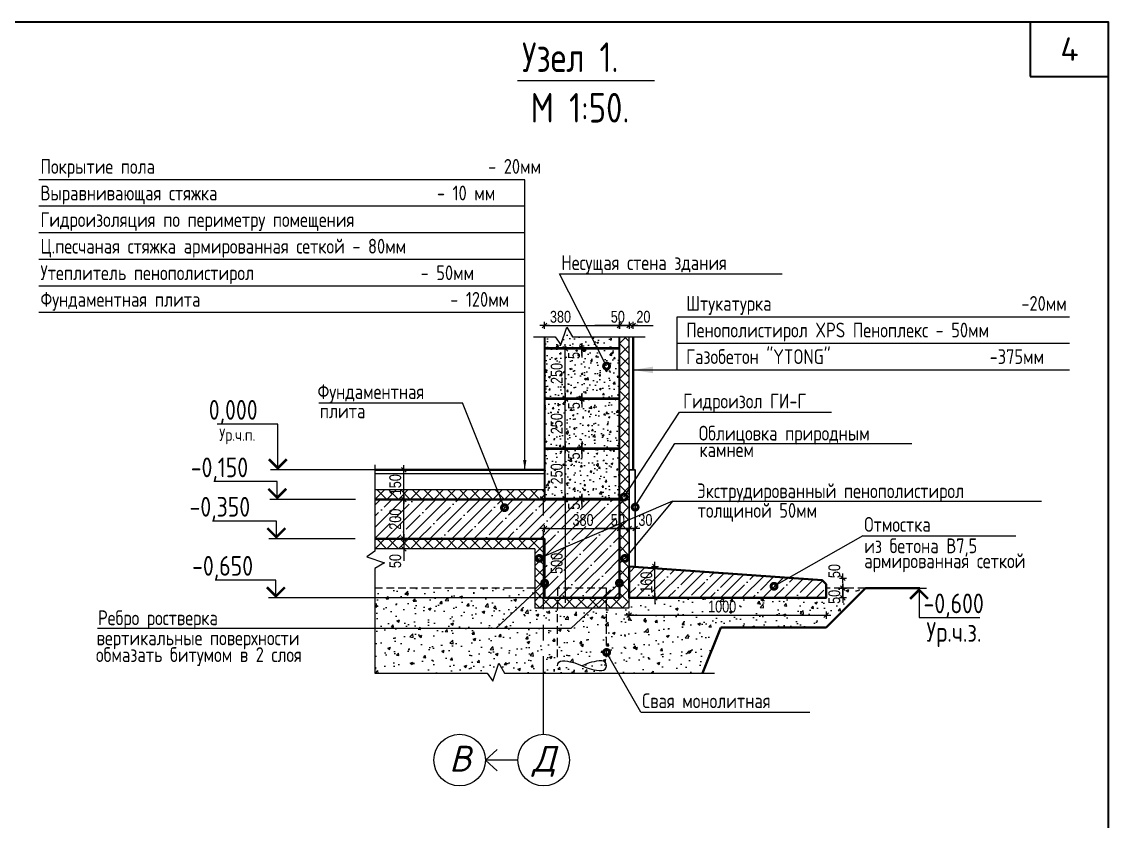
# Model space of a CAD drawing. Extents: x -12289450 to -10763036, y -7834513 to -6150123.
# Drawn here: x -11215433 to -11204394, y -7680755 to -7672636 of the extents above; entities that cross this region are included whole.
import ezdxf
from ezdxf.enums import TextEntityAlignment as Align

# ---------------------------------------------------------------- set-up
doc = ezdxf.new("R2010")
doc.units = 0
doc.header["$LTSCALE"] = 25
for name, pattern in [('CENTER', [50.8, 31.75, -6.35, 6.35, -6.35]), ('HIDDEN', [9.525, 6.35, -3.175]), ('HIDDEN2', [4.7625, 3.175, -1.5875])]:
    doc.linetypes.add(name, pattern=pattern)
for name, color, linetype in [('001-ПЕРЕГОРОДКИ', 5, 'Continuous'), ('004-ВСПЛИНИИ', 15, 'Continuous'), ('008-ШТРИХОВКА', 252, 'Continuous'), ('014-ОСИ', 251, 'CENTER'), ('Annotation - Text', 7, 'Continuous'), ('ArchiCAD', 7, 'Continuous'), ('EEE', 7, 'Continuous'), ('Примечания', 7, 'Continuous')]:
    doc.layers.add(name, color=color, linetype=linetype)
for name, color, linetype, lineweight in [('ROSTV', 5, 'Continuous', 30), ('SVAYA', 1, 'Continuous', 40), ('Газобетон', 42, 'Continuous', 40), ('Интерьер - Лестница_Ном_пера__21', 7, 'Continuous', 40), ('СТЕНЫ', 5, 'Continuous', 40), ('тонкий', 114, 'Continuous', 20), ('штриховка', 252, 'Continuous', 9)]:
    doc.layers.add(name, color=color, linetype=linetype, lineweight=lineweight)
doc.styles.add('gismo', font='isocpeui.ttf')
doc.styles.add('GOST 2.304', font='cs_gost2304.shx')
doc.styles.get("Standard").update_dxf_attribs({"font": 'arial.ttf'})
doc.styles.add('TXT0', font='txt', dxfattribs={"width": 0.8})

# ---------------------------------------------------------------- blocks, each defined once
blk = doc.blocks.new('A8MITTA', base_point=(3180, 3140))
for p, q in [((3160, 3140), (3200, 3140)), ((3170, 3130), (3190, 3150)), ((3180, 3155), (3180, 3125))]:
    blk.add_line(p, q)

msp = doc.modelspace()

# ---------------------------------------------------------------- hatches: boundary and pattern name
at = {"layer": '008-ШТРИХОВКА', "lineweight": 9}
h = msp.add_hatch(dxfattribs=at)
h.set_pattern_fill('ANSI37', color=251, scale=26.666667, angle=90, style=0)
h.set_pattern_definition([(135, (-11591441.48, -7327469.54), (-59.868374, -59.868374), []), (225, (-11591441.48, -7327469.54), (59.868374, -59.868374), [])])
h.paths.add_polyline_path([(-11209360.5, -7675835), (-11209260.5, -7675835), (-11209260.5, -7677480.4), (-11209360.5, -7677480.4)])
h = msp.add_hatch(dxfattribs=at)
h.set_pattern_fill('ANSI37', color=251, scale=26.666667, angle=90, style=0)
h.set_pattern_definition([(135, (-11211845.02, -7677487.44), (-59.8684, -59.8684), []), (225, (-11211845.02, -7677487.44), (59.8684, -59.8684), [])])
h.paths.add_polyline_path([(-11210120.5, -7677487.4), (-11210120.5, -7677387.4), (-11211550.7, -7677387.4), (-11211550.7, -7677487.4), (-11211514.7, -7677487.4)])
h.paths.add_polyline_path([(-11211550.7, -7677487.4), (-11211550.7, -7677439.4), (-11211550.7, -7677387.4), (-11211845, -7677387.4), (-11211845, -7677487.4)])
h.paths.add_polyline_path([(-11211547.7, -7677471.4), (-11211547.7, -7677203.4), (-11211727.7, -7677203.4), (-11211727.7, -7677471.4)], flags=9)
h = msp.add_hatch(dxfattribs=at)
h.set_pattern_fill('ANSI37', color=251, scale=26.666667, angle=90, style=0)
h.set_pattern_definition([(135, (-11211845.02, -7678587.44), (-59.8684, -59.8684), []), (225, (-11211845.02, -7678587.44), (59.8684, -59.8684), [])])
h.paths.add_polyline_path([(-11211845, -7677987.4), (-11211845, -7677887.4), (-11210120.5, -7677887.4), (-11210120.5, -7678487.4), (-11209360.5, -7678487.4), (-11209360.5, -7677487.3), (-11209260.5, -7677487.4), (-11209260.5, -7678587.4), (-11210220.5, -7678587.4), (-11210220.5, -7677987.4)])
h = msp.add_hatch(dxfattribs=at)
h.set_pattern_fill('ANSI35', color=251, scale=25, style=0)
h.set_pattern_definition([(45, (-6299.51, -12017.51), (-112.2532015, 112.2532015), []), (45, (-6187.26, -12017.51), (-112.2532015, 112.2532015), [198.4375, -39.6875, 0, -39.6875])])
h.paths.add_polyline_path([(-11211550.7, -7677487.4), (-11211845, -7677487.4), (-11211845, -7677887.4), (-11211550.7, -7677887.4), (-11211550.7, -7677839.4)])
h.paths.add_polyline_path([(-11209910.1, -7678439.4), (-11209910.1, -7678387.4), (-11209990.5, -7678387.4), (-11209990.5, -7678487.4), (-11209910.1, -7678487.4)], flags=17)
h.paths.add_polyline_path([(-11209490.5, -7678387.4), (-11209910.1, -7678387.4), (-11209910.1, -7678487.4), (-11209490.5, -7678487.4)], flags=17)
h.paths.add_polyline_path([(-11209360.5, -7677809.4), (-11209384.5, -7677833.4), (-11209384.5, -7677833.4), (-11209360.5, -7677809.4), (-11209360.5, -7677487.4), (-11211550.7, -7677487.4), (-11211550.7, -7677887.4), (-11210120.5, -7677887.4), (-11210120.5, -7678487.4), (-11209990.5, -7678487.4), (-11209990.5, -7678387.4), (-11209490.5, -7678387.4), (-11209490.5, -7678487.4), (-11209360.5, -7678487.4)])
h.paths.add_polyline_path([(-11211547.7, -7677829.4), (-11211547.7, -7677545.4), (-11211727.7, -7677545.4), (-11211727.7, -7677829.4)], flags=9)
h = msp.add_hatch(dxfattribs=at)
h.set_pattern_fill('ANSI35', color=251, scale=24, style=0)
h.set_pattern_definition([(45, (-11233980.48, -7678487.44), (-107.7631, 107.7631), []), (45, (-11233872.71, -7678487.44), (-107.7631, 107.7631), [190.5, -38.1, 0, -38.1])])
h.paths.add_polyline_path([(-11209260.5, -7678167.4), (-11207300.5, -7678307.3), (-11207260.5, -7678347.3), (-11207260.5, -7678387.4), (-11209260.5, -7678387.4)])
h.paths.add_polyline_path([(-11209260.5, -7678387.4), (-11207260.5, -7678387.4), (-11207260.5, -7678487.4), (-11209260.5, -7678487.4)])
at = {"layer": '008-ШТРИХОВКА', "ltscale": 3}
h = msp.add_hatch(dxfattribs=at)
h.set_pattern_fill('AR-CONC', color=256, scale=1.5)
h.set_pattern_definition([(50, (-11211845.02, -7679331.1), (273.277, -23.909), [28.575, -314.325]), (355, (-11211845.02, -7679331.1), (-52.865, 286.585), [22.86, -251.461]), (100.4514, (-11211822.25, -7679333.1), (220.412, 262.677), [24.285, -267.135]), (46.184, (-11211845.02, -7679254.9), (406.619, -63.063), [42.862, -471.488]), (96.636, (-11211811.14, -7679260.16), (356.106, 371.14), [36.428, -400.703]), (351.184, (-11211845.02, -7679254.9), (356.106, 371.14), [34.29, -377.19]), (21, (-11211806.92, -7679273.95), (227.422, -153.398), [28.575, -314.325]), (326, (-11211806.92, -7679273.95), (92.703, 276.282), [22.86, -251.46]), (71.4514, (-11211787.97, -7679286.74), (320.125, 122.884), [24.285, -267.135]), (37.5, (-11211845.02, -7679331.1), (4.6329, 126.8326), [0, -248.412, 0, -255.27, 0, -252.4125]), (7.5, (-11211845.02, -7679331.1), (100.2295, 150.271), [0, -145.542, 0, -242.697, 0, -96.2025]), (327.5, (-11211929.99, -7679331.1), (203.3859, -8.5931), [0, -95.25, 0, -297.18, 0, -394.335]), (317.5, (-11211968.09, -7679331.1), (222.194, 38.14), [0, -123.825, 0, -197.358, 0, -280.035])])
h.paths.add_polyline_path([(-11210281.8, -7678487.4), (-11211845, -7678487.4), (-11211845, -7678795.6), (-11210611.4, -7678795.6)])
h.paths.add_polyline_path([(-11210220.5, -7678430), (-11210220.5, -7678387.4), (-11211845, -7678387.4), (-11211845, -7678487.4), (-11210281.8, -7678487.4)])
h.paths.add_polyline_path([(-11210130.5, -7678587.4), (-11210220.5, -7678587.4), (-11210220.5, -7678487.4), (-11210281.8, -7678487.4), (-11210611.4, -7678795.6), (-11210130.5, -7678795.6)])
h.paths.add_polyline_path([(-11210130.5, -7678795.6), (-11211845, -7678795.6), (-11211845, -7679249.7), (-11210703.5, -7679249.7), (-11210647.3, -7679331.1), (-11210585.8, -7679150.7), (-11210527.8, -7679249.7), (-11210130.5, -7679249.7)])
h.paths.add_polyline_path([(-11209990.5, -7678795.6), (-11210130.5, -7678795.6), (-11210130.5, -7679249.7), (-11209990.5, -7679249.7)])
h.paths.add_polyline_path([(-11209990.5, -7678587.4), (-11210130.5, -7678587.4), (-11210130.5, -7678795.6), (-11209990.5, -7678795.6)])
h.paths.add_polyline_path([(-11209628.8, -7678587.4), (-11209990.5, -7678587.4), (-11209990.5, -7678795.6), (-11209851.4, -7678795.6)], flags=17)
h.paths.add_polyline_path([(-11209490.5, -7678587.4), (-11209628.8, -7678587.4), (-11209851.4, -7678795.6), (-11209990.5, -7678795.6), (-11209990.5, -7679249.7), (-11209490.5, -7679249.7), (-11209490.5, -7679055.4, -0.4142136), (-11209505.5, -7679040.4, -0.4142136), (-11209490.5, -7679025.4)])
h.paths.add_polyline_path([(-11208330.5, -7678787.4), (-11207260.5, -7678787.4), (-11206860.5, -7678387.4), (-11207260.5, -7678387.4), (-11207260.5, -7678487.4), (-11209260.5, -7678487.4), (-11209260.5, -7678587.4), (-11209490.5, -7678587.4), (-11209490.5, -7679025.4, -0.4142136), (-11209475.5, -7679040.4, -0.2684259), (-11209483, -7679053.5), (-11209370.2, -7679249.7), (-11208517.7, -7679249.7)])
h.paths.add_polyline_path([(-11207086.7, -7678578.2), (-11207086.7, -7678374.2), (-11207266.7, -7678374.2), (-11207266.7, -7678578.2)], flags=9)
h.paths.add_polyline_path([(-11208482.7, -7678665.2), (-11208150.7, -7678665.2), (-11208150.7, -7678485.2), (-11208482.7, -7678485.2)], flags=24)
at = {"layer": 'штриховка'}
h = msp.add_hatch(dxfattribs=at)
h.set_pattern_fill('AR-CONC', color=256, style=0)
h.set_pattern_definition([(50, (-11318946.6, -7711963.08), (182.18467, -15.93909), [19.05, -209.55]), (355, (-11318946.6, -7711963.08), (-35.24342, 191.05685), [15.24, -167.64058]), (100.45144, (-11318931.42, -7711964.4), (146.94125, 175.11775), [16.19, -178.09024]), (46.1842, (-11318946.6, -7711912.28), (271.07904, -42.04233), [28.575, -314.325]), (96.63556, (-11318924.01, -7711915.78), (237.40413, 247.4261), [24.285, -267.1356]), (351.18415, (-11318946.6, -7711912.28), (237.4041, 247.4261), [22.86, -251.4597]), (21, (-11318921.2, -7711924.98), (151.6144, -102.2652), [19.05, -209.55]), (326, (-11318921.2, -7711924.98), (61.80203, 184.18797), [15.24, -167.64]), (71.45144, (-11318908.57, -7711933.5), (213.41642, 81.92277), [16.19, -178.08994]), (37.5, (-11318946.604, -7711963.08), (3.088603, 84.55504), [0, -165.608, 0, -170.18, 0, -168.275]), (7.5, (-11318946.6, -7711963.08), (66.81966, 100.180575), [0, -97.028, 0, -161.798, 0, -64.135]), (327.5, (-11319003.246, -7711963.08), (135.590595, -5.728744), [0, -63.5, 0, -198.12, 0, -262.89]), (317.5, (-11319028.65, -7711963.08), (148.12918, 25.42649), [0, -82.55, 0, -131.572, 0, -186.69])])
h.paths.add_polyline_path([(-11210120.5, -7676967.4), (-11209360.5, -7676967.4), (-11209360.5, -7676467.4), (-11210120.5, -7676467.4)])
h.paths.add_polyline_path([(-11210120.5, -7677477.4), (-11209360.5, -7677477.5), (-11209360.4, -7676977.5), (-11210120.5, -7676977.5)])
h.paths.add_polyline_path([(-11209894.4, -7675736), (-11209955.9, -7675916.4), (-11209858.9, -7675796.7)])
h.paths.add_polyline_path([(-11209836.4, -7675835), (-11209966.2, -7675901.4), (-11210012.1, -7675835), (-11210120.5, -7675835), (-11210120.5, -7676457.4), (-11209360.5, -7676457.4), (-11209360.4, -7675835)])

# ---------------------------------------------------------------- linework, layer by layer
at = {"lineweight": 13, "ltscale": 20}
for p, q in [((-11209491.1, -7676133.1), (-11209970.8, -7675197.4)), ((-11209970.8, -7675197.4), (-11207706.4, -7675197.4)), ((-11212415.5, -7676507.4), (-11210956, -7676507.4)), ((-11210528.3, -7677571), (-11210956, -7676507.4)), ((-11209315.1, -7677463.3), (-11208748.7, -7676602.2)), ((-11208748.7, -7676602.2), (-11207204.8, -7676602.2)), ((-11209200.5, -7677555.2), (-11208796.6, -7676917.2)), ((-11208796.6, -7676917.2), (-11206389.3, -7676917.2)), ((-11208821.7, -7677506.1), (-11210174.4, -7678085.7)), ((-11208821.7, -7677506.1), (-11209305.5, -7678085.7)), ((-11208821.7, -7677506.1), (-11205072.5, -7677506.1)), ((-11206886.3, -7677855.4), (-11207789.6, -7678368.6)), ((-11206886.3, -7677855.4), (-11205332.3, -7677855.4)), ((-11210120.5, -7678336.5), (-11210611.4, -7678795.6)), ((-11209360.5, -7678336.5), (-11209851.4, -7678795.6)), ((-11214664.7, -7678795.6), (-11209851.4, -7678795.6)), ((-11209142.1, -7679646.3), (-11209490.5, -7679040.4)), ((-11209142.1, -7679646.3), (-11207427.5, -7679646.3))]:
    msp.add_line(p, q, dxfattribs=at)
at = {"lineweight": 25, "ltscale": 20, "const_width": 60}
for points in [[(-11209506.1, -7676133.1, -1), (-11209476.1, -7676133.1, -1)], [(-11210543.3, -7677571, -1), (-11210513.3, -7677571, -1)], [(-11209330.1, -7677463.3, -1), (-11209300.1, -7677463.3, -1)], [(-11209215.5, -7677564.9, -1), (-11209185.5, -7677564.9, -1)], [(-11210189.4, -7678085.7, -1), (-11210159.4, -7678085.7, -1)], [(-11209320.5, -7678085.7, -1), (-11209290.5, -7678085.7, -1)], [(-11210135.5, -7678336.5, -1), (-11210105.5, -7678336.5, -1)], [(-11209375.5, -7678336.5, -1), (-11209345.5, -7678336.5, -1)], [(-11207804.6, -7678368.6, -1), (-11207774.6, -7678368.6, -1)], [(-11209505.5, -7679040.4, -1), (-11209475.5, -7679040.4, -1)]]:
    msp.add_lwpolyline(points, format="xyb", close=True, dxfattribs=at)
at = {"layer": '001-ПЕРЕГОРОДКИ', "color": 7, "lineweight": 40, "ltscale": 3}
for p, q in [((-11207260.5, -7678787.4), (-11206860.5, -7678387.4)), ((-11208330.5, -7678787.4), (-11207260.5, -7678787.4))]:
    msp.add_line(p, q, dxfattribs=at)
at = {"layer": '004-ВСПЛИНИИ', "color": 7}
msp.add_line((-11209894.4, -7675736), (-11209836.4, -7675835), dxfattribs=at)
at = {"layer": '004-ВСПЛИНИИ', "color": 7, "lineweight": 0}
for p, q in [((-11210232.3, -7675835), (-11210012.1, -7675835)), ((-11210012.1, -7675835), (-11209955.9, -7675916.4)), ((-11209836.4, -7675835), (-11209097.9, -7675835)), ((-11211845, -7677134.9), (-11211845, -7678012.4)), ((-11211845, -7678012.4), (-11211926.5, -7678068.6)), ((-11211926.5, -7678068.6), (-11211746.1, -7678130.1)), ((-11211746.1, -7678130.1), (-11211845, -7678188.1)), ((-11211845, -7678188.1), (-11211845, -7679249.7)), ((-11210647.3, -7679331.1), (-11210585.8, -7679150.7)), ((-11210585.8, -7679150.7), (-11210527.8, -7679249.7)), ((-11211845, -7679249.7), (-11210703.5, -7679249.7)), ((-11210703.5, -7679249.7), (-11210647.3, -7679331.1)), ((-11210527.8, -7679249.7), (-11208394.6, -7679249.7))]:
    msp.add_line(p, q, dxfattribs=at)
at = {"layer": '004-ВСПЛИНИИ', "color": 7}
msp.add_lwpolyline([(-11209955.9, -7675916.4), (-11209894.4, -7675736)], dxfattribs=at)
at = {"layer": '008-ШТРИХОВКА', "ltscale": 3}
for p, q in [((-11210118.1, -7675719.9), (-11209362.9, -7675719.9)), ((-11209360.5, -7675719.9), (-11209608.9, -7675719.9)), ((-11209262.9, -7675719.9), (-11209358.1, -7675719.9)), ((-11209262.9, -7675719.9), (-11209265.3, -7675719.9)), ((-11209218.1, -7675719.9), (-11209017.7, -7675719.9)), ((-11209910.1, -7676455), (-11209910.1, -7675959.8)), ((-11209743, -7675945), (-11209743, -7675942.6)), ((-11209743, -7675959.8), (-11209743, -7676044.9)), ((-11209910.1, -7676965), (-11209910.1, -7676469.8)), ((-11209743, -7676455), (-11209743, -7676452.6)), ((-11209743, -7676469.8), (-11209743, -7676554.9)), ((-11209743, -7676965), (-11209743, -7676962.6)), ((-11209910.1, -7677475), (-11209910.1, -7676979.8)), ((-11209743, -7676979.8), (-11209743, -7677064.9)), ((-11211550.7, -7677485), (-11211550.7, -7677189.8)), ((-11211550.7, -7677885), (-11211550.7, -7677489.8)), ((-11209910.1, -7677489.8), (-11209910.1, -7678485)), ((-11209743, -7677489.8), (-11209743, -7677492.2)), ((-11209743, -7677489.8), (-11209743, -7677574.9)), ((-11210118.1, -7677783.1), (-11209362.9, -7677783.1)), ((-11209200.5, -7677783.1), (-11209608.9, -7677783.1)), ((-11211550.7, -7677889.8), (-11211550.7, -7677985)), ((-11211550.7, -7677987.4), (-11211550.7, -7678111.6)), ((-11208999.4, -7678485), (-11208999.4, -7678169.8)), ((-11207089.7, -7678485), (-11207089.7, -7678389.8)), ((-11209258.1, -7678662.2), (-11207262.9, -7678662.2))]:
    msp.add_line(p, q, dxfattribs=at)
at = {"layer": '014-ОСИ'}
msp.add_lwpolyline([(-11210130.5, -7679872), (-11210130.5, -7677367.4)], dxfattribs=at)
at = {"layer": 'Annotation - Text', "color": 0, "lineweight": 20}
for points in [[(-11210721.9, -7680134), (-11210603.1, -7680026.1)], [(-11210392.4, -7680134), (-11210721.9, -7680134)], [(-11210721.9, -7680134), (-11210603.1, -7680241.8)]]:
    msp.add_lwpolyline(points, dxfattribs=at)
for centre in [(-11210983.9, -7680134), (-11210983.9, -7680134), (-11210130.5, -7680134), (-11210130.5, -7680134)]:
    msp.add_circle(centre, 262, dxfattribs=at)
at = {"layer": 'ArchiCAD', "color": 7, "linetype": 'Continuous', "lineweight": 35}
msp.add_lwpolyline([(-11234018.6, -7672636.3), (-11204393.7, -7672636.3), (-11204393.7, -7694161.2), (-11234018.6, -7694161.2)], close=True, dxfattribs=at)
msp.add_lwpolyline([(-11234018.6, -7672636.3), (-11204393.7, -7672636.3), (-11204393.7, -7694161.2), (-11234018.6, -7694161.2)], close=True, dxfattribs=at)
at = {"layer": 'ArchiCAD', "color": 7, "linetype": 'Continuous', "lineweight": 35, "extrusion": (1, 0, 0), "elevation": -11205187.3}
msp.add_lwpolyline([(-7672636.3, 0), (-7673191.7, 0)], dxfattribs=at)
at = {"layer": 'ArchiCAD', "color": 7, "linetype": 'Continuous', "lineweight": 35, "extrusion": (0, 1, 0), "elevation": -7673191.7}
msp.add_lwpolyline([(11205187.3, 0), (11204393.7, 0)], dxfattribs=at)
at = {"layer": 'EEE', "lineweight": 15}
msp.add_line((-11210397.1, -7673231.7), (-11209002.5, -7673231.7), dxfattribs=at)
at = {"layer": 'ROSTV', "color": 4}
msp.add_lwpolyline([(-11210166.4, -7677460.4), (-11210133, -7677480.4), (-11209345.6, -7677480.4), (-11209329.3, -7677461.7)], dxfattribs=at)
at = {"layer": 'SVAYA', "linetype": 'HIDDEN2', "lineweight": 25}
msp.add_lwpolyline([(-11209490.5, -7678587.4), (-11209490.5, -7678387.4), (-11209990.5, -7678387.4), (-11209990.5, -7678587.4)], dxfattribs=at)
at = {"layer": 'SVAYA', "color": 0, "linetype": 'HIDDEN2', "lineweight": 25}
for points in [[(-11209990.5, -7679089.7), (-11209990.5, -7678587.4)], [(-11209490.5, -7679089.7), (-11209490.5, -7678587.4)], [(-11209990.5, -7679175.5), (-11209990.5, -7679175.4)]]:
    msp.add_lwpolyline(points, dxfattribs=at)
at = {"layer": 'SVAYA', "color": 0, "linetype": 'Continuous', "lineweight": 25, "ltscale": 3}
msp.add_lwpolyline([(-11209990.5, -7679175.5, -0.414), (-11209940.5, -7679125.5, -0.098), (-11209740.5, -7679175.5, 0.098), (-11209540.5, -7679225.5, 0.414), (-11209490.5, -7679175.5, 0.414), (-11209540.5, -7679125.5, 0.098), (-11209740.5, -7679175.5)], format="xyb", dxfattribs=at)
at = {"layer": 'Газобетон', "lineweight": 35}
for points in [[(-11210120.5, -7675835), (-11210120.5, -7675947.4), (-11209360.5, -7675947.4), (-11209360.5, -7675835)], [(-11210120.5, -7675835), (-11210120.5, -7677487.4)]]:
    msp.add_lwpolyline(points, dxfattribs=at)
for points in [[(-11210120.5, -7676457.4), (-11209360.5, -7676457.4), (-11209360.5, -7675957.4), (-11210120.5, -7675957.4)], [(-11210120.5, -7676967.4), (-11209360.5, -7676967.4), (-11209360.5, -7676467.4), (-11210120.5, -7676467.4)], [(-11210120.5, -7677477.4), (-11209360.5, -7677477.4), (-11209360.5, -7676977.4), (-11210120.5, -7676977.4)]]:
    msp.add_lwpolyline(points, close=True, dxfattribs=at)
at = {"layer": 'Интерьер - Лестница_Ном_пера__21', "linetype": 'Continuous'}
msp.add_lwpolyline([(-11209260.5, -7678167.4), (-11209260.5, -7678167.4), (-11209260.5, -7678487.4), (-11207260.5, -7678487.4), (-11207260.5, -7678347.3), (-11207300.5, -7678307.3), (-11209260.5, -7678167.4)], dxfattribs=at)
at = {"layer": 'Интерьер - Лестница_Ном_пера__21', "linetype": 'HIDDEN', "lineweight": 20}
msp.add_lwpolyline([(-11209260.5, -7678167.4), (-11209260.5, -7678167.4), (-11209260.5, -7678487.4), (-11207260.5, -7678487.4), (-11207260.5, -7678347.3), (-11207300.5, -7678307.3), (-11209260.5, -7678167.4)], dxfattribs=at)
at = {"layer": 'Интерьер - Лестница_Ном_пера__21', "linetype": 'HIDDEN2', "lineweight": 5}
for points in [[(-11210220.5, -7678387.4), (-11210220.5, -7678387.4), (-11211845, -7678387.4)], [(-11206860.5, -7678387.4), (-11206860.5, -7678387.4), (-11207260.5, -7678387.4)]]:
    msp.add_lwpolyline(points, dxfattribs=at)
at = {"layer": 'Примечания', "linetype": 'Continuous', "lineweight": 25, "ltscale": 50}
for p, q in [((-11212831.1, -7676722.3), (-11213447.9, -7676722.3)), ((-11212831.1, -7677187.4), (-11212831.1, -7676722.3)), ((-11211845, -7677187.4), (-11212906.1, -7677187.4)), ((-11212837.1, -7677306.4), (-11213482.1, -7677306.4)), ((-11212837.1, -7677487.4), (-11212837.1, -7677306.4)), ((-11212043.4, -7677487.4), (-11212912.1, -7677487.4)), ((-11212846, -7677706.4), (-11213494.1, -7677706.4)), ((-11212846, -7677887.4), (-11212846, -7677706.4)), ((-11212045.2, -7677887.4), (-11212921, -7677887.4)), ((-11212851.1, -7678306.4), (-11213468, -7678306.4)), ((-11212851.1, -7678487.4), (-11212851.1, -7678306.4)), ((-11206747.4, -7678387.4), (-11206240.7, -7678387.4)), ((-11206315.7, -7678387.4), (-11206315.7, -7678687.4)), ((-11210120.5, -7678487.4), (-11212926.1, -7678487.4)), ((-11206315.7, -7678687.4), (-11205698.9, -7678687.4))]:
    msp.add_line(p, q, dxfattribs=at)
at = {"layer": 'Примечания', "linetype": 'Continuous', "lineweight": 25, "ltscale": 50, "const_width": 25}
for points in [[(-11212922.2, -7677078.6), (-11212831.1, -7677169.8), (-11212739.9, -7677078.6)], [(-11212928.3, -7677378.6), (-11212837.1, -7677469.8), (-11212746, -7677378.6)], [(-11212937.2, -7677778.6), (-11212846, -7677869.8), (-11212754.8, -7677778.6)], [(-11212942.2, -7678378.6), (-11212851.1, -7678469.8), (-11212759.9, -7678378.6)], [(-11206224.6, -7678496.3), (-11206315.7, -7678405.1), (-11206406.9, -7678496.3)]]:
    msp.add_lwpolyline(points, dxfattribs=at)
at = {"layer": 'СТЕНЫ', "ltscale": 3}
msp.add_line((-11209360.5, -7678487.4), (-11209360.5, -7677487.4), dxfattribs=at)
at = {"layer": 'СТЕНЫ', "lineweight": 9, "ltscale": 4}
for p, q in [((-11209260.5, -7678587.4), (-11209260.5, -7677487.4)), ((-11210220.5, -7677987.4), (-11210220.5, -7678587.4)), ((-11210220.5, -7678587.4), (-11209260.5, -7678587.4))]:
    msp.add_line(p, q, dxfattribs=at)
at = {"layer": 'СТЕНЫ', "color": 7, "ltscale": 3}
msp.add_line((-11206860.5, -7678387.4), (-11206306.8, -7678387.4), dxfattribs=at)
at = {"layer": 'СТЕНЫ', "lineweight": 15, "ltscale": 3}
msp.add_lwpolyline([(-11209360.5, -7675835), (-11209360.5, -7677487.4), (-11209260.5, -7677487.4), (-11209260.5, -7675835)], dxfattribs=at)
at = {"layer": 'СТЕНЫ', "ltscale": 3}
for points in [[(-11209220.5, -7675835), (-11209220.5, -7677187.4)], [(-11211845, -7677487.4), (-11209360.5, -7677487.4)], [(-11209360.5, -7677887.4), (-11209360.5, -7678487.4), (-11210120.5, -7678487.4), (-11210120.5, -7677887.4), (-11211845, -7677887.4)]]:
    msp.add_lwpolyline(points, dxfattribs=at)
at = {"layer": 'СТЕНЫ', "ltscale": 4}
msp.add_lwpolyline([(-11210120.5, -7677187.4), (-11211845, -7677187.4)], dxfattribs=at)
at = {"layer": 'СТЕНЫ', "lineweight": 30, "ltscale": 3}
msp.add_lwpolyline([(-11209260.5, -7677187.4), (-11209200.5, -7677187.4), (-11209200.5, -7678171.7), (-11209260.5, -7678167.4), (-11209260.5, -7677187.4)], dxfattribs=at)
at = {"layer": 'СТЕНЫ', "lineweight": 9, "ltscale": 4}
for points in [[(-11210120.5, -7677227.4), (-11211845, -7677227.4)], [(-11211845, -7677387.4), (-11210120.5, -7677387.4)], [(-11210220.5, -7677987.4), (-11211845, -7677987.4)]]:
    msp.add_lwpolyline(points, dxfattribs=at)
at = {"layer": 'СТЕНЫ', "color": 7, "ltscale": 3}
msp.add_lwpolyline([(-11208330.5, -7678787.4), (-11208517.7, -7679249.7)], dxfattribs=at)
at = {"layer": 'тонкий', "lineweight": 25, "ltscale": 2}
for p, q in [((-11210322.1, -7674240.3), (-11215261, -7674240.3)), ((-11210322.1, -7675590.3), (-11210322.1, -7674240.3)), ((-11210322.1, -7674510.3), (-11215261, -7674510.3)), ((-11210322.1, -7674780.3), (-11215261, -7674780.3)), ((-11210322.1, -7675050.3), (-11215261, -7675050.3)), ((-11210322.1, -7675320.3), (-11215261, -7675320.3)), ((-11210322.1, -7675590.3), (-11215261, -7675590.3)), ((-11210322.1, -7677187.4), (-11210322.1, -7675590.3)), ((-11208772.2, -7675631.7), (-11204786.6, -7675631.7)), ((-11208772.2, -7675631.7), (-11204786.6, -7675631.7)), ((-11208772.2, -7676171.7), (-11208772.2, -7675631.7)), ((-11208772.2, -7675901.7), (-11204786.6, -7675901.7)), ((-11209220.5, -7676171.7), (-11208239.2, -7676171.7)), ((-11208772.2, -7676171.7), (-11204786.6, -7676171.7))]:
    msp.add_line(p, q, dxfattribs=at)
for points in [[(-11209220.5, -7676171.7), (-11209020.2, -7676138.2), (-11209020.2, -7676205.2)], [(-11210322.1, -7677187.4), (-11210338.8, -7677087.3), (-11210305.3, -7677087.3)]]:
    msp.add_solid(points, dxfattribs=at)

# ---------------------------------------------------------------- block references
at = {"layer": '008-ШТРИХОВКА', "ltscale": 3, "xscale": 2.4, "yscale": 2.4, "zscale": 2.4}
for p, rotation in [((-11210120.5, -7675719.9), 180), ((-11209360.5, -7675719.9), 180), ((-11209220.5, -7675719.9), 180), ((-11209910.1, -7675957.4), 90), ((-11209743, -7675947.4), 270), ((-11209743, -7675957.4), 90), ((-11209910.1, -7676457.4), 270), ((-11209910.1, -7676467.4), 90), ((-11209743, -7676457.4), 270), ((-11209743, -7676467.4), 90), ((-11209910.1, -7676967.4), 270), ((-11209910.1, -7676977.4), 90), ((-11209743, -7676967.4), 270), ((-11209743, -7676977.4), 90), ((-11211550.7, -7677187.4), 90), ((-11211550.7, -7677487.4), 90), ((-11211550.7, -7677487.4), 270), ((-11209910.1, -7677477.4), 270), ((-11209910.1, -7677487.4), 90), ((-11209743, -7677477.4), 270), ((-11209743, -7677487.4), 90), ((-11210120.5, -7677783.1), 180), ((-11209360.5, -7677783.1), 180), ((-11209200.5, -7677783.1), 180), ((-11211550.7, -7677887.4), 90), ((-11211550.7, -7677887.4), 270), ((-11211550.7, -7677987.4), 270), ((-11208999.4, -7678167.4), 90), ((-11207089.7, -7678287.4), 90), ((-11207089.7, -7678387.4), 90), ((-11207089.7, -7678387.4), 270), ((-11209910.1, -7678487.4), 270), ((-11208999.4, -7678487.4), 270), ((-11207089.7, -7678487.4), 270), ((-11209260.5, -7678662.2), 180)]:
    msp.add_blockref('A8MITTA', p, dxfattribs=dict(at, rotation=rotation))
for p in [(-11209360.5, -7675719.9), (-11209260.5, -7675719.9), (-11209260.5, -7675719.9), (-11209360.5, -7677783.1), (-11209260.5, -7677783.1), (-11209260.5, -7677783.1), (-11207260.5, -7678662.2)]:
    msp.add_blockref('A8MITTA', p, dxfattribs=at)

# ---------------------------------------------------------------- texts
at = {"lineweight": 25, "ltscale": 20, "style": 'GOST 2.304'}
for s, p in [('Несущая стена здания', (-11209951.2, -7675157.4)), ('Фундаментная', (-11212427.5, -7676467.4)), ('Гидроизол ГИ-Г', (-11208713, -7676562.2)), ('плита', (-11212405.5, -7676662.6)), ('Облицовка природным', (-11208554.2, -7676889)), ('камнем', (-11208547.4, -7677056.3)), ('Экструдированный пенополистирол', (-11208570.7, -7677474.1)), ('толщиной 50мм', (-11208566.2, -7677672.9)), ('Отмостка ', (-11206873.1, -7677815.4)), ('из бетона В7,5', (-11206873.1, -7678032.9)), ('армированная сеткой', (-11206873.1, -7678185.3)), ('Ребро ростверка', (-11214658.8, -7678763.6)), ('вертикальные поверхности', (-11214671.9, -7678967.7)), ('обмазать битумом в 2 слоя', (-11214678.6, -7679137.9)), ('Свая монолитная', (-11209128.9, -7679606.3))]:
    msp.add_text(s, height=150, dxfattribs=at).set_placement(p)
at = {"insert": (-11204880.7, -7672795), "char_height": 238.064, "width": 453.455, "attachment_point": 1}
msp.add_mtext('{\\Fsimplex|c0;4}', dxfattribs=at)
at = {"layer": '008-ШТРИХОВКА', "ltscale": 3, "char_height": 120, "attachment_point": 5, "style": 'TXT0'}
for s, insert in [('\\A1;380', (-11209959.4, -7675632.9)), ('\\A1;50', (-11209376.9, -7675632.9)), ('\\A1;20', (-11209116.7, -7675632.9)), ('\\A1;380', (-11209729.9, -7677696.1)), ('\\A1;50', (-11209376.9, -7677696.1)), ('\\A1;30', (-11209096.7, -7677696.1)), ('\\A1;1000', (-11208316.7, -7678575.2))]:
    msp.add_mtext(s, dxfattribs=dict(at, insert=insert))
at = {"layer": '008-ШТРИХОВКА', "ltscale": 3, "char_height": 120, "attachment_point": 5, "rotation": 90, "style": 'TXT0'}
for s, insert in [('\\A1;5', (-11209821, -7676025.6)), ('\\A1;250', (-11209997.1, -7676207.4)), ('\\A1;5', (-11209821, -7676535.6)), ('\\A1;250', (-11209997.1, -7676717.4)), ('\\A1;5', (-11209821, -7677045.6)), ('\\A1;250', (-11209997.1, -7677227.4)), ('\\A1;150', (-11211637.7, -7677337.4)), ('\\A1;5', (-11209821, -7677555.6)), ('\\A1;200', (-11211637.7, -7677687.4)), ('\\A1;50', (-11211637.7, -7678112.8)), ('\\A1;500', (-11209997.1, -7678136.1)), ('\\A1;50', (-11207176.7, -7678214.5)), ('\\A1;160', (-11209086.4, -7678327.4)), ('\\A1;50', (-11207176.7, -7678476.2))]:
    msp.add_mtext(s, dxfattribs=dict(at, insert=insert))
at = {"layer": 'Annotation - Text', "color": 0, "lineweight": 25, "style": 'GOST 2.304'}
for s, p in [('Узел 1.', (-11210349.8, -7673146.4)), ('М 1:50.', (-11210263.2, -7673659.6))]:
    msp.add_text(s, height=300, dxfattribs=at).set_placement(p)
at = {"layer": 'Annotation - Text', "color": 0, "lineweight": 25, "char_height": 262, "attachment_point": 2, "style": 'gismo'}
for s, insert in [('В', (-11210979.8, -7679988.6)), ('Д', (-11210126.4, -7679988.6))]:
    msp.add_mtext(s, dxfattribs=dict(at, insert=insert))
at = {"layer": 'Примечания', "linetype": 'Continuous', "lineweight": 25, "ltscale": 50, "style": 'GOST 2.304'}
for s, p in [('0,000', (-11213532.9, -7676677.3)), ('-0,150', (-11213716.3, -7677261.4)), ('-0,350', (-11213728.3, -7677661.4)), ('-0,650', (-11213702.2, -7678261.4)), ('-0,600', (-11206270.7, -7678642.4))]:
    msp.add_text(s, height=200, dxfattribs=at).set_placement(p)
for s, height, p in [('Ур.ч.п.', 125, (-11213426.4, -7676767.3)), ('Ур.ч.з.', 200, (-11206240.7, -7678732.4))]:
    msp.add_text(s, height=height, dxfattribs=at).set_placement(p, align=Align.TOP_LEFT)
at = {"layer": 'тонкий', "lineweight": 25, "ltscale": 2, "style": 'GOST 2.304'}
for s, p in [('Покрытие пола                                            - 20мм   ', (-11215242.8, -7674180.3)), ('Выравнивающая стяжка                             - 10 мм', (-11215242.8, -7674450.3)), ('Гидроизоляция по периметру помещения', (-11215242.8, -7674720.3)), ('Ц.песчаная стяжка армированная сеткой - 80мм', (-11215242.8, -7674990.3)), ('Утеплитель пенополистирол                      - 50мм', (-11215242.8, -7675260.3)), ('Фундаментная плита                                 - 120мм', (-11215242.8, -7675530.3)), ('Штукатурка                                 -20мм ', (-11208682.2, -7675571.7)), ('Пенополистирол XPS Пеноплекс - 50мм', (-11208682.2, -7675841.7)), ('Газобетон "YTONG"                     -375мм', (-11208682.2, -7676111.7))]:
    msp.add_text(s, height=150, dxfattribs=at).set_placement(p)

doc.saveas('drawing.dxf')
